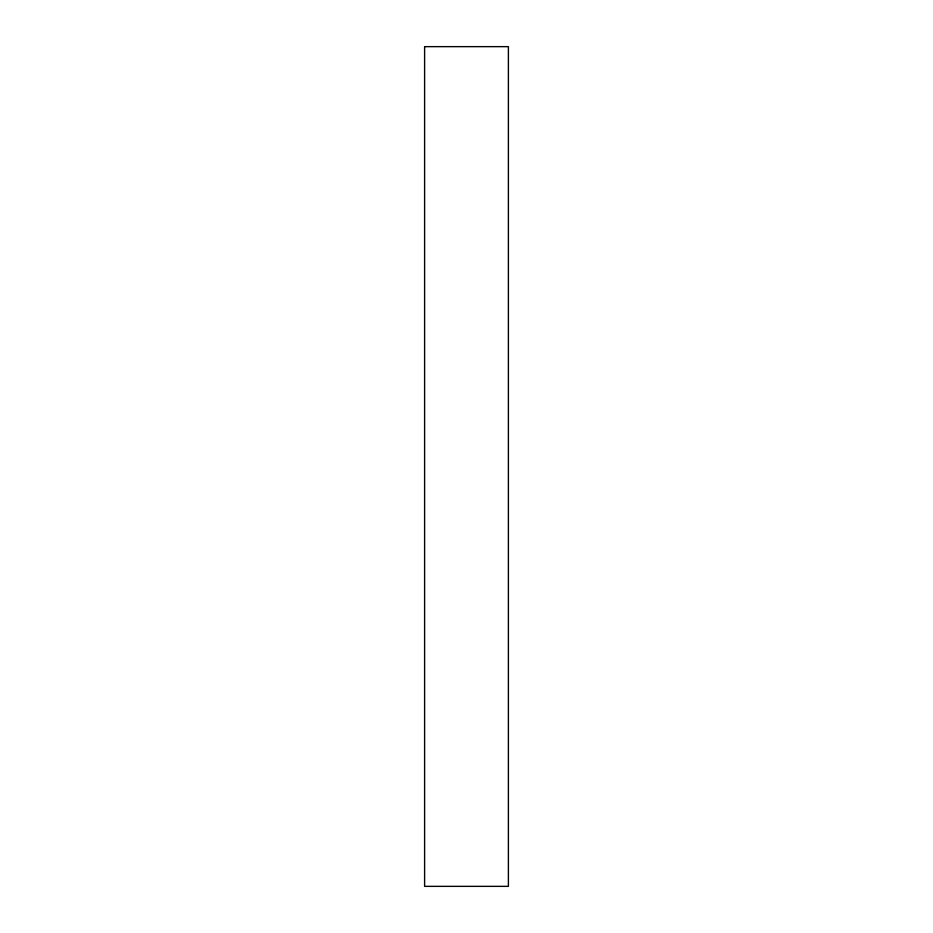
<?xml version="1.0" encoding="UTF-8"?>
<svg xmlns="http://www.w3.org/2000/svg" width="933" height="933" viewBox="0 0 933 933"><rect width="100%" height="100%" fill="white"/><g stroke="black" fill="none" stroke-linecap="round" stroke-linejoin="round"><path stroke-width="1.4" d="M424.608 46.65L424.608 886.35L508.392 886.35L508.392 46.65L424.608 46.65"/></g></svg>
